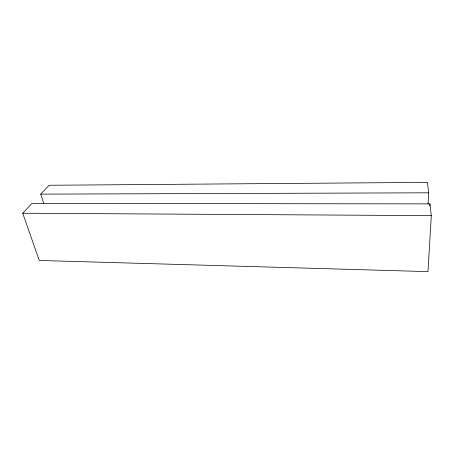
<?xml version="1.0" encoding="UTF-8"?>
<svg xmlns="http://www.w3.org/2000/svg" width="454" height="454" viewBox="0 0 454 454"><rect width="100%" height="100%" fill="white"/><g stroke="black" fill="none" stroke-linecap="round" stroke-linejoin="round"><path stroke-width="0.68" d="M428.048 204.107L428.672 192.808L427.469 182.377L49.089 185.272L40.729 194.13L43.749 203.375M429.825 205.991L429.944 203.874L31.945 203.432L22.7 213.221L39.26 260.454L427.991 271.623L431.3 215.633L429.944 203.874M40.729 194.13L428.672 192.808M22.7 213.221L431.3 215.633"/></g></svg>
